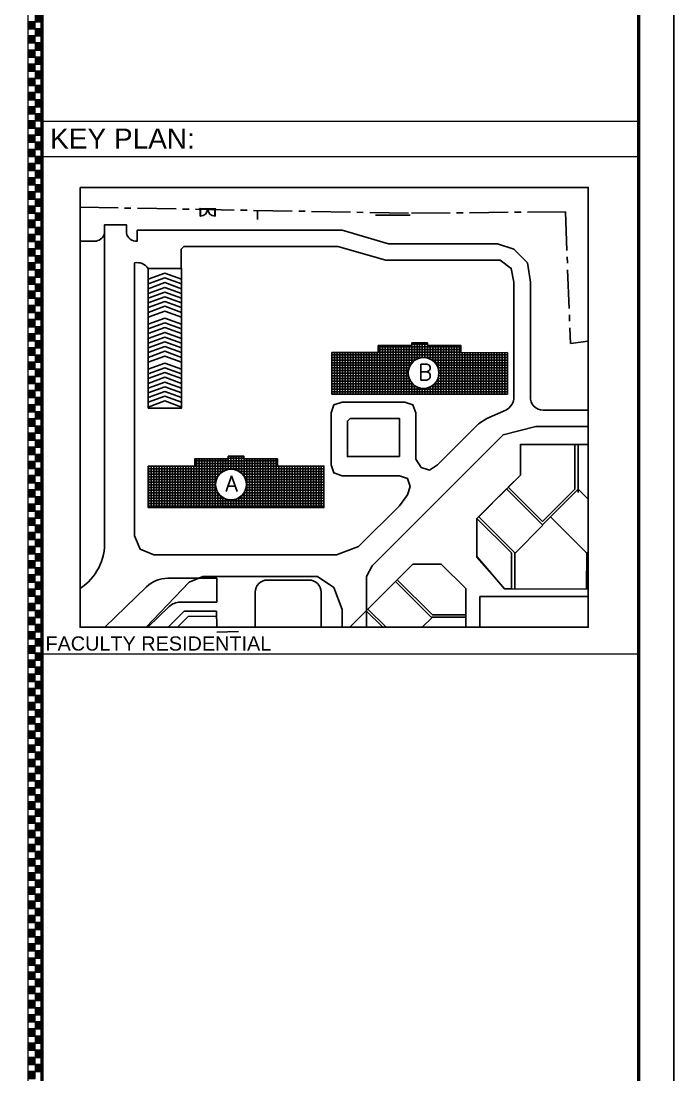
# Model space of a CAD drawing. Extents: x -200722 to 834823, y -494970 to 88783.
# Drawn here: x 305066 to 315183, y -146853 to -130512 of the extents above; entities that cross this region are included whole.
import ezdxf

# ---------------------------------------------------------------- set-up
doc = ezdxf.new("R2010")
doc.units = 0
doc.header["$LTSCALE"] = 100
doc.header["$MEASUREMENT"] = 0
doc.linetypes.add('CENTER2', pattern=[1.125, 0.75, -0.125, 0.125, -0.125])
doc.layers.get('0').update_dxf_attribs({"linetype": 'CONTINUOUS'})
doc.layers.add('9_PRINT BOUNDARY_NON PRINT', color=32, linetype='CONTINUOUS', plot=False)
doc.layers.add('9_TITLE TEXT', color=7, linetype='CONTINUOUS', lineweight=20)
doc.styles.get("Standard").update_dxf_attribs({"font": 'simplex.shx'})
doc.styles.add('TITLES', font='arial.ttf')
pattern_1 = [(90, (140930.037, -200062.037), (-41.188003, 7e-15), []), (180, (140930.037, -200062.037), (-7e-15, -41.188003), [])]

# ---------------------------------------------------------------- blocks, each defined once
blk = doc.blocks.new('TITLE CHAIN')
at = {"layer": '9_TITLE TEXT'}
h = blk.add_hatch(color=256, dxfattribs=at)
h.dxf.hatch_style = 1
h.paths.add_polyline_path([(0, -107.62), (1, -107.62), (1, -106.62), (0, -106.62)])
h = blk.add_hatch(color=256, dxfattribs=at)
h.dxf.hatch_style = 1
h.paths.add_polyline_path([(1, -106.62), (2, -106.62), (2, -105.62), (1, -105.62)])
h = blk.add_hatch(color=256, dxfattribs=at)
h.dxf.hatch_style = 1
h.paths.add_polyline_path([(1, -108.62), (2, -108.62), (2, -107.62), (1, -107.62)])
h = blk.add_hatch(color=256, dxfattribs=at)
h.dxf.hatch_style = 1
h.paths.add_polyline_path([(0, -109.62), (1, -109.62), (1, -108.62), (0, -108.62)])
h = blk.add_hatch(color=256, dxfattribs=at)
h.dxf.hatch_style = 1
h.paths.add_polyline_path([(1, -110.62), (2, -110.62), (2, -109.62), (1, -109.62)])
h = blk.add_hatch(color=256, dxfattribs=at)
h.dxf.hatch_style = 1
h.paths.add_polyline_path([(0, -111.62), (1, -111.62), (1, -110.62), (0, -110.62)])
h = blk.add_hatch(color=256, dxfattribs=at)
h.dxf.hatch_style = 1
h.paths.add_polyline_path([(0, -113.62), (1, -113.62), (1, -112.62), (0, -112.62)])
h = blk.add_hatch(color=256, dxfattribs=at)
h.dxf.hatch_style = 1
h.paths.add_polyline_path([(1, -112.62), (2, -112.62), (2, -111.62), (1, -111.62)])
h = blk.add_hatch(color=256, dxfattribs=at)
h.dxf.hatch_style = 1
h.paths.add_polyline_path([(1, -114.62), (2, -114.62), (2, -113.62), (1, -113.62)])
h = blk.add_hatch(color=256, dxfattribs=at)
h.dxf.hatch_style = 1
h.paths.add_polyline_path([(0, -115.62), (1, -115.62), (1, -114.62), (0, -114.62)])
h = blk.add_hatch(color=256, dxfattribs=at)
h.dxf.hatch_style = 1
h.paths.add_polyline_path([(1, -116.62), (2, -116.62), (2, -115.62), (1, -115.62)])
h = blk.add_hatch(color=256, dxfattribs=at)
h.dxf.hatch_style = 1
h.paths.add_polyline_path([(0, -117.62), (1, -117.62), (1, -116.62), (0, -116.62)])
h = blk.add_hatch(color=256, dxfattribs=at)
h.dxf.hatch_style = 1
h.paths.add_polyline_path([(0, -119.62), (1, -119.62), (1, -118.62), (0, -118.62)])
h = blk.add_hatch(color=256, dxfattribs=at)
h.dxf.hatch_style = 1
h.paths.add_polyline_path([(1, -118.62), (2, -118.62), (2, -117.62), (1, -117.62)])
h = blk.add_hatch(color=256, dxfattribs=at)
h.dxf.hatch_style = 1
h.paths.add_polyline_path([(1, -120.62), (2, -120.62), (2, -119.62), (1, -119.62)])
h = blk.add_hatch(color=256, dxfattribs=at)
h.dxf.hatch_style = 1
h.paths.add_polyline_path([(0, -121.62), (1, -121.62), (1, -120.62), (0, -120.62)])
h = blk.add_hatch(color=256, dxfattribs=at)
h.dxf.hatch_style = 1
h.paths.add_polyline_path([(1, -122.62), (2, -122.62), (2, -121.62), (1, -121.62)])
h = blk.add_hatch(color=256, dxfattribs=at)
h.dxf.hatch_style = 1
h.paths.add_polyline_path([(0, -123.62), (1, -123.62), (1, -122.62), (0, -122.62)])
h = blk.add_hatch(color=256, dxfattribs=at)
h.dxf.hatch_style = 1
h.paths.add_polyline_path([(0, -125.62), (1, -125.62), (1, -124.62), (0, -124.62)])
h = blk.add_hatch(color=256, dxfattribs=at)
h.dxf.hatch_style = 1
h.paths.add_polyline_path([(1, -124.62), (2, -124.62), (2, -123.62), (1, -123.62)])
h = blk.add_hatch(color=256, dxfattribs=at)
h.dxf.hatch_style = 1
h.paths.add_polyline_path([(1, -126.62), (2, -126.62), (2, -125.62), (1, -125.62)])
h = blk.add_hatch(color=256, dxfattribs=at)
h.dxf.hatch_style = 1
h.paths.add_polyline_path([(0, -127.62), (1, -127.62), (1, -126.62), (0, -126.62)])
h = blk.add_hatch(color=256, dxfattribs=at)
h.dxf.hatch_style = 1
h.paths.add_polyline_path([(1, -128.62), (2, -128.62), (2, -127.62), (1, -127.62)])
h = blk.add_hatch(color=256, dxfattribs=at)
h.dxf.hatch_style = 1
h.paths.add_polyline_path([(0, -129.62), (1, -129.62), (1, -128.62), (0, -128.62)])
h = blk.add_hatch(color=256, dxfattribs=at)
h.dxf.hatch_style = 1
h.paths.add_polyline_path([(0, -131.62), (1, -131.62), (1, -130.62), (0, -130.62)])
h = blk.add_hatch(color=256, dxfattribs=at)
h.dxf.hatch_style = 1
h.paths.add_polyline_path([(1, -130.62), (2, -130.62), (2, -129.62), (1, -129.62)])
h = blk.add_hatch(color=256, dxfattribs=at)
h.dxf.hatch_style = 1
h.paths.add_polyline_path([(1, -132.62), (2, -132.62), (2, -131.62), (1, -131.62)])
h = blk.add_hatch(color=256, dxfattribs=at)
h.dxf.hatch_style = 1
h.paths.add_polyline_path([(0, -133.62), (1, -133.62), (1, -132.62), (0, -132.62)])
h = blk.add_hatch(color=256, dxfattribs=at)
h.dxf.hatch_style = 1
h.paths.add_polyline_path([(1, -134.62), (2, -134.62), (2, -133.62), (1, -133.62)])
h = blk.add_hatch(color=256, dxfattribs=at)
h.dxf.hatch_style = 1
h.paths.add_polyline_path([(0, -135.62), (1, -135.62), (1, -134.62), (0, -134.62)])
h = blk.add_hatch(color=256, dxfattribs=at)
h.dxf.hatch_style = 1
h.paths.add_polyline_path([(0, -137.62), (1, -137.62), (1, -136.62), (0, -136.62)])
h = blk.add_hatch(color=256, dxfattribs=at)
h.dxf.hatch_style = 1
h.paths.add_polyline_path([(1, -136.62), (2, -136.62), (2, -135.62), (1, -135.62)])
h = blk.add_hatch(color=256, dxfattribs=at)
h.dxf.hatch_style = 1
h.paths.add_polyline_path([(1, -138.62), (2, -138.62), (2, -137.62), (1, -137.62)])
h = blk.add_hatch(color=256, dxfattribs=at)
h.dxf.hatch_style = 1
h.paths.add_polyline_path([(0, -139.62), (1, -139.62), (1, -138.62), (0, -138.62)])
h = blk.add_hatch(color=256, dxfattribs=at)
h.dxf.hatch_style = 1
h.paths.add_polyline_path([(1, -140.62), (2, -140.62), (2, -139.62), (1, -139.62)])
h = blk.add_hatch(color=256, dxfattribs=at)
h.dxf.hatch_style = 1
h.paths.add_polyline_path([(0, -141.62), (1, -141.62), (1, -140.62), (0, -140.62)])
h = blk.add_hatch(color=256, dxfattribs=at)
h.dxf.hatch_style = 1
h.paths.add_polyline_path([(1, -142.62), (2, -142.62), (2, -141.62), (1, -141.62)])
h = blk.add_hatch(color=256, dxfattribs=at)
h.dxf.hatch_style = 1
h.paths.add_polyline_path([(0, -143.62), (1, -143.62), (1, -142.62), (0, -142.62)])
h = blk.add_hatch(color=256, dxfattribs=at)
h.dxf.hatch_style = 1
h.paths.add_polyline_path([(1, -144.62), (2, -144.62), (2, -143.62), (1, -143.62)])
h = blk.add_hatch(color=256, dxfattribs=at)
h.dxf.hatch_style = 1
h.paths.add_polyline_path([(0, -145.62), (1, -145.62), (1, -144.62), (0, -144.62)])
h = blk.add_hatch(color=256, dxfattribs=at)
h.dxf.hatch_style = 1
h.paths.add_polyline_path([(0, -147.62), (1, -147.62), (1, -146.62), (0, -146.62)])
h = blk.add_hatch(color=256, dxfattribs=at)
h.dxf.hatch_style = 1
h.paths.add_polyline_path([(1, -146.62), (2, -146.62), (2, -145.62), (1, -145.62)])
h = blk.add_hatch(color=256, dxfattribs=at)
h.dxf.hatch_style = 1
h.paths.add_polyline_path([(1, -148.62), (2, -148.62), (2, -147.62), (1, -147.62)])
h = blk.add_hatch(color=256, dxfattribs=at)
h.dxf.hatch_style = 1
h.paths.add_polyline_path([(0, -149.62), (1, -149.62), (1, -148.62), (0, -148.62)])
h = blk.add_hatch(color=256, dxfattribs=at)
h.dxf.hatch_style = 1
h.paths.add_polyline_path([(1, -150.62), (2, -150.62), (2, -149.62), (1, -149.62)])
h = blk.add_hatch(color=256, dxfattribs=at)
h.dxf.hatch_style = 1
h.paths.add_polyline_path([(0, -151.62), (1, -151.62), (1, -150.62), (0, -150.62)])
h = blk.add_hatch(color=256, dxfattribs=at)
h.dxf.hatch_style = 1
h.paths.add_polyline_path([(0, -153.62), (1, -153.62), (1, -152.62), (0, -152.62)])
h = blk.add_hatch(color=256, dxfattribs=at)
h.dxf.hatch_style = 1
h.paths.add_polyline_path([(1, -152.62), (2, -152.62), (2, -151.62), (1, -151.62)])
h = blk.add_hatch(color=256, dxfattribs=at)
h.dxf.hatch_style = 1
h.paths.add_polyline_path([(1, -154.62), (2, -154.62), (2, -153.62), (1, -153.62)])
h = blk.add_hatch(color=256, dxfattribs=at)
h.dxf.hatch_style = 1
h.paths.add_polyline_path([(0, -155.62), (1, -155.62), (1, -154.62), (0, -154.62)])
h = blk.add_hatch(color=256, dxfattribs=at)
h.dxf.hatch_style = 1
h.paths.add_polyline_path([(1, -156.62), (2, -156.62), (2, -155.62), (1, -155.62)])
h = blk.add_hatch(color=256, dxfattribs=at)
h.dxf.hatch_style = 1
h.paths.add_polyline_path([(0, -157.62), (1, -157.62), (1, -156.62), (0, -156.62)])
h = blk.add_hatch(color=256, dxfattribs=at)
h.dxf.hatch_style = 1
h.paths.add_polyline_path([(0, -159.62), (1, -159.62), (1, -158.62), (0, -158.62)])
h = blk.add_hatch(color=256, dxfattribs=at)
h.dxf.hatch_style = 1
h.paths.add_polyline_path([(1, -158.62), (2, -158.62), (2, -157.62), (1, -157.62)])
h = blk.add_hatch(color=256, dxfattribs=at)
h.dxf.hatch_style = 1
h.paths.add_polyline_path([(1, -160.62), (2, -160.62), (2, -159.62), (1, -159.62)])
h = blk.add_hatch(color=256, dxfattribs=at)
h.dxf.hatch_style = 1
h.paths.add_polyline_path([(0, -161.62), (1, -161.62), (1, -160.62), (0, -160.62)])
h = blk.add_hatch(color=256, dxfattribs=at)
h.dxf.hatch_style = 1
h.paths.add_polyline_path([(1, -162.62), (2, -162.62), (2, -161.62), (1, -161.62)])
h = blk.add_hatch(color=256, dxfattribs=at)
h.dxf.hatch_style = 1
h.paths.add_polyline_path([(0, -163.62), (1, -163.62), (1, -162.62), (0, -162.62)])
h = blk.add_hatch(color=256, dxfattribs=at)
h.dxf.hatch_style = 1
h.paths.add_polyline_path([(0, -165.62), (1, -165.62), (1, -164.62), (0, -164.62)])
h = blk.add_hatch(color=256, dxfattribs=at)
h.dxf.hatch_style = 1
h.paths.add_polyline_path([(1, -164.62), (2, -164.62), (2, -163.62), (1, -163.62)])
h = blk.add_hatch(color=256, dxfattribs=at)
h.dxf.hatch_style = 1
h.paths.add_polyline_path([(1, -166.62), (2, -166.62), (2, -165.62), (1, -165.62)])
h = blk.add_hatch(color=256, dxfattribs=at)
h.dxf.hatch_style = 1
h.paths.add_polyline_path([(0, -167.62), (1, -167.62), (1, -166.62), (0, -166.62)])
h = blk.add_hatch(color=256, dxfattribs=at)
h.dxf.hatch_style = 1
h.paths.add_polyline_path([(1, -168.62), (2, -168.62), (2, -167.62), (1, -167.62)])
h = blk.add_hatch(color=256, dxfattribs=at)
h.dxf.hatch_style = 1
h.paths.add_polyline_path([(0, -169.62), (1, -169.62), (1, -168.62), (0, -168.62)])
h = blk.add_hatch(color=256, dxfattribs=at)
h.dxf.hatch_style = 1
h.paths.add_polyline_path([(0, -171.62), (1, -171.62), (1, -170.62), (0, -170.62)])
h = blk.add_hatch(color=256, dxfattribs=at)
h.dxf.hatch_style = 1
h.paths.add_polyline_path([(1, -170.62), (2, -170.62), (2, -169.62), (1, -169.62)])
h = blk.add_hatch(color=256, dxfattribs=at)
h.dxf.hatch_style = 1
h.paths.add_polyline_path([(1, -172.62), (2, -172.62), (2, -171.62), (1, -171.62)])
h = blk.add_hatch(color=256, dxfattribs=at)
h.dxf.hatch_style = 1
h.paths.add_polyline_path([(0, -173.62), (1, -173.62), (1, -172.62), (0, -172.62)])
h = blk.add_hatch(color=256, dxfattribs=at)
h.dxf.hatch_style = 1
h.paths.add_polyline_path([(1, -174.62), (2, -174.62), (2, -173.62), (1, -173.62)])
h = blk.add_hatch(color=256, dxfattribs=at)
h.dxf.hatch_style = 1
h.paths.add_polyline_path([(0, -175.62), (1, -175.62), (1, -174.62), (0, -174.62)])
h = blk.add_hatch(color=256, dxfattribs=at)
h.dxf.hatch_style = 1
h.paths.add_polyline_path([(0, -177.62), (1, -177.62), (1, -176.62), (0, -176.62)])
h = blk.add_hatch(color=256, dxfattribs=at)
h.dxf.hatch_style = 1
h.paths.add_polyline_path([(1, -176.62), (2, -176.62), (2, -175.62), (1, -175.62)])
h = blk.add_hatch(color=256, dxfattribs=at)
h.dxf.hatch_style = 1
h.paths.add_polyline_path([(1, -178.62), (2, -178.62), (2, -177.62), (1, -177.62)])
h = blk.add_hatch(color=256, dxfattribs=at)
h.dxf.hatch_style = 1
h.paths.add_polyline_path([(0, -179.62), (1, -179.62), (1, -178.62), (0, -178.62)])
h = blk.add_hatch(color=256, dxfattribs=at)
h.dxf.hatch_style = 1
h.paths.add_polyline_path([(1, -180.62), (2, -180.62), (2, -179.62), (1, -179.62)])
h = blk.add_hatch(color=256, dxfattribs=at)
h.dxf.hatch_style = 1
h.paths.add_polyline_path([(0, -181.62), (1, -181.62), (1, -180.62), (0, -180.62)])
h = blk.add_hatch(color=256, dxfattribs=at)
h.dxf.hatch_style = 1
h.paths.add_polyline_path([(0, -183.62), (1, -183.62), (1, -182.62), (0, -182.62)])
h = blk.add_hatch(color=256, dxfattribs=at)
h.dxf.hatch_style = 1
h.paths.add_polyline_path([(1, -182.62), (2, -182.62), (2, -181.62), (1, -181.62)])
h = blk.add_hatch(color=256, dxfattribs=at)
h.dxf.hatch_style = 1
h.paths.add_polyline_path([(1, -184.62), (2, -184.62), (2, -183.62), (1, -183.62)])
h = blk.add_hatch(color=256, dxfattribs=at)
h.dxf.hatch_style = 1
h.paths.add_polyline_path([(0, -185.62), (1, -185.62), (1, -184.62), (0, -184.62)])
h = blk.add_hatch(color=256, dxfattribs=at)
h.dxf.hatch_style = 1
h.paths.add_polyline_path([(1, -186.62), (2, -186.62), (2, -185.62), (1, -185.62)])
h = blk.add_hatch(color=256, dxfattribs=at)
h.dxf.hatch_style = 1
h.paths.add_polyline_path([(0, -187.62), (1, -187.62), (1, -186.62), (0, -186.62)])
h = blk.add_hatch(color=256, dxfattribs=at)
h.dxf.hatch_style = 1
h.paths.add_polyline_path([(0, -189.62), (1, -189.62), (1, -188.62), (0, -188.62)])
h = blk.add_hatch(color=256, dxfattribs=at)
h.dxf.hatch_style = 1
h.paths.add_polyline_path([(1, -188.62), (2, -188.62), (2, -187.62), (1, -187.62)])
h = blk.add_hatch(color=256, dxfattribs=at)
h.dxf.hatch_style = 1
h.paths.add_polyline_path([(1, -190.62), (2, -190.62), (2, -189.62), (1, -189.62)])
h = blk.add_hatch(color=256, dxfattribs=at)
h.dxf.hatch_style = 1
h.paths.add_polyline_path([(0, -191.62), (1, -191.62), (1, -190.62), (0, -190.62)])
h = blk.add_hatch(color=256, dxfattribs=at)
h.dxf.hatch_style = 1
h.paths.add_polyline_path([(1, -192.62), (2, -192.62), (2, -191.62), (1, -191.62)])
h = blk.add_hatch(color=256, dxfattribs=at)
h.dxf.hatch_style = 1
h.paths.add_polyline_path([(0, -193.62), (1, -193.62), (1, -192.62), (0, -192.62)])
h = blk.add_hatch(color=256, dxfattribs=at)
h.dxf.hatch_style = 1
h.paths.add_polyline_path([(1, -194.62), (2, -194.62), (2, -193.62), (1, -193.62)])
h = blk.add_hatch(color=256, dxfattribs=at)
h.dxf.hatch_style = 1
h.paths.add_polyline_path([(0, -195.62), (1, -195.62), (1, -194.62), (0, -194.62)])
h = blk.add_hatch(color=256, dxfattribs=at)
h.dxf.hatch_style = 1
h.paths.add_polyline_path([(1, -196.62), (2, -196.62), (2, -195.62), (1, -195.62)])
h = blk.add_hatch(color=256, dxfattribs=at)
h.dxf.hatch_style = 1
h.paths.add_polyline_path([(0, -197.62), (1, -197.62), (1, -196.62), (0, -196.62)])
h = blk.add_hatch(color=256, dxfattribs=at)
h.dxf.hatch_style = 1
h.paths.add_polyline_path([(0, -199.62), (1, -199.62), (1, -198.62), (0, -198.62)])
h = blk.add_hatch(color=256, dxfattribs=at)
h.dxf.hatch_style = 1
h.paths.add_polyline_path([(1, -198.62), (2, -198.62), (2, -197.62), (1, -197.62)])
h = blk.add_hatch(color=256, dxfattribs=at)
h.dxf.hatch_style = 1
h.paths.add_polyline_path([(1, -200.62), (2, -200.62), (2, -199.62), (1, -199.62)])
h = blk.add_hatch(color=256, dxfattribs=at)
h.dxf.hatch_style = 1
h.paths.add_polyline_path([(0, -201.62), (1, -201.62), (1, -200.62), (0, -200.62)])
h = blk.add_hatch(color=256, dxfattribs=at)
h.dxf.hatch_style = 1
h.paths.add_polyline_path([(1, -202.62), (2, -202.62), (2, -201.62), (1, -201.62)])
h = blk.add_hatch(color=256, dxfattribs=at)
h.dxf.hatch_style = 1
h.paths.add_polyline_path([(0, -203.62), (1, -203.62), (1, -202.62), (0, -202.62)])
h = blk.add_hatch(color=256, dxfattribs=at)
h.dxf.hatch_style = 1
h.paths.add_polyline_path([(0, -205.62), (1, -205.62), (1, -204.62), (0, -204.62)])
h = blk.add_hatch(color=256, dxfattribs=at)
h.dxf.hatch_style = 1
h.paths.add_polyline_path([(1, -204.62), (2, -204.62), (2, -203.62), (1, -203.62)])
h = blk.add_hatch(color=256, dxfattribs=at)
h.dxf.hatch_style = 1
h.paths.add_polyline_path([(1, -206.62), (2, -206.62), (2, -205.62), (1, -205.62)])
h = blk.add_hatch(color=256, dxfattribs=at)
h.dxf.hatch_style = 1
h.paths.add_polyline_path([(0, -207.62), (1, -207.62), (1, -206.62), (0, -206.62)])
h = blk.add_hatch(color=256, dxfattribs=at)
h.dxf.hatch_style = 1
h.paths.add_polyline_path([(1, -208.62), (2, -208.62), (2, -207.62), (1, -207.62)])
h = blk.add_hatch(color=256, dxfattribs=at)
h.dxf.hatch_style = 1
h.paths.add_polyline_path([(0, -209.62), (1, -209.62), (1, -208.62), (0, -208.62)])
h = blk.add_hatch(color=256, dxfattribs=at)
h.dxf.hatch_style = 1
h.paths.add_polyline_path([(0, -211.62), (1, -211.62), (1, -210.62), (0, -210.62)])
h = blk.add_hatch(color=256, dxfattribs=at)
h.dxf.hatch_style = 1
h.paths.add_polyline_path([(1, -210.62), (2, -210.62), (2, -209.62), (1, -209.62)])
h = blk.add_hatch(color=256, dxfattribs=at)
h.dxf.hatch_style = 1
h.paths.add_polyline_path([(1, -212.62), (2, -212.62), (2, -211.62), (1, -211.62)])
h = blk.add_hatch(color=256, dxfattribs=at)
h.dxf.hatch_style = 1
h.paths.add_polyline_path([(0, -213.62), (1, -213.62), (1, -212.62), (0, -212.62)])
h = blk.add_hatch(color=256, dxfattribs=at)
h.dxf.hatch_style = 1
h.paths.add_polyline_path([(1, -214.62), (2, -214.62), (2, -213.62), (1, -213.62)])
h = blk.add_hatch(color=256, dxfattribs=at)
h.dxf.hatch_style = 1
h.paths.add_polyline_path([(0, -215.62), (1, -215.62), (1, -214.62), (0, -214.62)])
h = blk.add_hatch(color=256, dxfattribs=at)
h.dxf.hatch_style = 1
h.paths.add_polyline_path([(0, -217.62), (1, -217.62), (1, -216.62), (0, -216.62)])
h = blk.add_hatch(color=256, dxfattribs=at)
h.dxf.hatch_style = 1
h.paths.add_polyline_path([(1, -216.62), (2, -216.62), (2, -215.62), (1, -215.62)])
h = blk.add_hatch(color=256, dxfattribs=at)
h.dxf.hatch_style = 1
h.paths.add_polyline_path([(1, -218.62), (2, -218.62), (2, -217.62), (1, -217.62)])
h = blk.add_hatch(color=256, dxfattribs=at)
h.dxf.hatch_style = 1
h.paths.add_polyline_path([(0, -219.62), (1, -219.62), (1, -218.62), (0, -218.62)])
h = blk.add_hatch(color=256, dxfattribs=at)
h.dxf.hatch_style = 1
h.paths.add_polyline_path([(1, -220.62), (2, -220.62), (2, -219.62), (1, -219.62)])
h = blk.add_hatch(color=256, dxfattribs=at)
h.dxf.hatch_style = 1
h.paths.add_polyline_path([(0, -221.62), (1, -221.62), (1, -220.62), (0, -220.62)])
h = blk.add_hatch(color=256, dxfattribs=at)
h.dxf.hatch_style = 1
h.paths.add_polyline_path([(0, -223.62), (1, -223.62), (1, -222.62), (0, -222.62)])
h = blk.add_hatch(color=256, dxfattribs=at)
h.dxf.hatch_style = 1
h.paths.add_polyline_path([(1, -222.62), (2, -222.62), (2, -221.62), (1, -221.62)])
h = blk.add_hatch(color=256, dxfattribs=at)
h.dxf.hatch_style = 1
h.paths.add_polyline_path([(1, -224.62), (2, -224.62), (2, -223.62), (1, -223.62)])
h = blk.add_hatch(color=256, dxfattribs=at)
h.dxf.hatch_style = 1
h.paths.add_polyline_path([(0, -225.62), (1, -225.62), (1, -224.62), (0, -224.62)])
h = blk.add_hatch(color=256, dxfattribs=at)
h.dxf.hatch_style = 1
h.paths.add_polyline_path([(1, -226.62), (2, -226.62), (2, -225.62), (1, -225.62)])
h = blk.add_hatch(color=256, dxfattribs=at)
h.dxf.hatch_style = 1
h.paths.add_polyline_path([(0, -227.62), (1, -227.62), (1, -226.62), (0, -226.62)])
h = blk.add_hatch(color=256, dxfattribs=at)
h.dxf.hatch_style = 1
h.paths.add_polyline_path([(0, -229.62), (1, -229.62), (1, -228.62), (0, -228.62)])
h = blk.add_hatch(color=256, dxfattribs=at)
h.dxf.hatch_style = 1
h.paths.add_polyline_path([(1, -228.62), (2, -228.62), (2, -227.62), (1, -227.62)])
h = blk.add_hatch(color=256, dxfattribs=at)
h.dxf.hatch_style = 1
h.paths.add_polyline_path([(1, -230.62), (2, -230.62), (2, -229.62), (1, -229.62)])
h = blk.add_hatch(color=256, dxfattribs=at)
h.dxf.hatch_style = 1
h.paths.add_polyline_path([(0, -231.62), (1, -231.62), (1, -230.62), (0, -230.62)])
h = blk.add_hatch(color=256, dxfattribs=at)
h.dxf.hatch_style = 1
h.paths.add_polyline_path([(1, -232.62), (2, -232.62), (2, -231.62), (1, -231.62)])
h = blk.add_hatch(color=256, dxfattribs=at)
h.dxf.hatch_style = 1
h.paths.add_polyline_path([(0, -233.62), (1, -233.62), (1, -232.62), (0, -232.62)])
h = blk.add_hatch(color=256, dxfattribs=at)
h.dxf.hatch_style = 1
h.paths.add_polyline_path([(0, -235.62), (1, -235.62), (1, -234.62), (0, -234.62)])
h = blk.add_hatch(color=256, dxfattribs=at)
h.dxf.hatch_style = 1
h.paths.add_polyline_path([(1, -234.62), (2, -234.62), (2, -233.62), (1, -233.62)])
h = blk.add_hatch(color=256, dxfattribs=at)
h.dxf.hatch_style = 1
h.paths.add_polyline_path([(1, -236.62), (2, -236.62), (2, -235.62), (1, -235.62)])
h = blk.add_hatch(color=256, dxfattribs=at)
h.dxf.hatch_style = 1
h.paths.add_polyline_path([(0, -237.62), (1, -237.62), (1, -236.62), (0, -236.62)])
h = blk.add_hatch(color=256, dxfattribs=at)
h.dxf.hatch_style = 1
h.paths.add_polyline_path([(1, -238.62), (2, -238.62), (2, -237.62), (1, -237.62)])
h = blk.add_hatch(color=256, dxfattribs=at)
h.dxf.hatch_style = 1
h.paths.add_polyline_path([(0, -239.62), (1, -239.62), (1, -238.62), (0, -238.62)])
h = blk.add_hatch(color=256, dxfattribs=at)
h.dxf.hatch_style = 1
h.paths.add_polyline_path([(0, -241.62), (1, -241.62), (1, -240.62), (0, -240.62)])
h = blk.add_hatch(color=256, dxfattribs=at)
h.dxf.hatch_style = 1
h.paths.add_polyline_path([(1, -240.62), (2, -240.62), (2, -239.62), (1, -239.62)])
h = blk.add_hatch(color=256, dxfattribs=at)
h.dxf.hatch_style = 1
h.paths.add_polyline_path([(1, -242.62), (2, -242.62), (2, -241.62), (1, -241.62)])
h = blk.add_hatch(color=256, dxfattribs=at)
h.dxf.hatch_style = 1
h.paths.add_polyline_path([(0, -243.62), (1, -243.62), (1, -242.62), (0, -242.62)])
h = blk.add_hatch(color=256, dxfattribs=at)
h.dxf.hatch_style = 1
h.paths.add_polyline_path([(1, -244.62), (2, -244.62), (2, -243.62), (1, -243.62)])
h = blk.add_hatch(color=256, dxfattribs=at)
h.dxf.hatch_style = 1
h.paths.add_polyline_path([(0, -245.62), (1, -245.62), (1, -244.62), (0, -244.62)])
h = blk.add_hatch(color=256, dxfattribs=at)
h.dxf.hatch_style = 1
h.paths.add_polyline_path([(1, -246.62), (2, -246.62), (2, -245.62), (1, -245.62)])
h = blk.add_hatch(color=256, dxfattribs=at)
h.dxf.hatch_style = 1
h.paths.add_polyline_path([(0, -247.62), (1, -247.62), (1, -246.62), (0, -246.62)])
h = blk.add_hatch(color=256, dxfattribs=at)
h.dxf.hatch_style = 1
h.paths.add_polyline_path([(1, -248.62), (2, -248.62), (2, -247.62), (1, -247.62)])
h = blk.add_hatch(color=256, dxfattribs=at)
h.dxf.hatch_style = 1
h.paths.add_polyline_path([(0, -249.62), (1, -249.62), (1, -248.62), (0, -248.62)])
h = blk.add_hatch(color=256, dxfattribs=at)
h.dxf.hatch_style = 1
h.paths.add_polyline_path([(0, -251.62), (1, -251.62), (1, -250.62), (0, -250.62)])
h = blk.add_hatch(color=256, dxfattribs=at)
h.dxf.hatch_style = 1
h.paths.add_polyline_path([(1, -250.62), (2, -250.62), (2, -249.62), (1, -249.62)])
h = blk.add_hatch(color=256, dxfattribs=at)
h.dxf.hatch_style = 1
h.paths.add_polyline_path([(1, -252.62), (2, -252.62), (2, -251.62), (1, -251.62)])
h = blk.add_hatch(color=256, dxfattribs=at)
h.dxf.hatch_style = 1
h.paths.add_polyline_path([(0, -253.62), (1, -253.62), (1, -252.62), (0, -252.62)])
h = blk.add_hatch(color=256, dxfattribs=at)
h.dxf.hatch_style = 1
h.paths.add_polyline_path([(1, -254.62), (2, -254.62), (2, -253.62), (1, -253.62)])
h = blk.add_hatch(color=256, dxfattribs=at)
h.dxf.hatch_style = 1
h.paths.add_polyline_path([(0, -255.62), (1, -255.62), (1, -254.62), (0, -254.62)])
for p, q in [((0, -584), (0, 0)), ((2, -584), (2, 0))]:
    blk.add_line(p, q, dxfattribs=at)
for points in [[(0, -107.62), (1, -107.62), (1, -106.62), (0, -106.62)], [(1, -106.62), (2, -106.62), (2, -105.62), (1, -105.62)], [(1, -108.62), (2, -108.62), (2, -107.62), (1, -107.62)], [(0, -109.62), (1, -109.62), (1, -108.62), (0, -108.62)], [(1, -110.62), (2, -110.62), (2, -109.62), (1, -109.62)], [(0, -111.62), (1, -111.62), (1, -110.62), (0, -110.62)], [(0, -113.62), (1, -113.62), (1, -112.62), (0, -112.62)], [(1, -112.62), (2, -112.62), (2, -111.62), (1, -111.62)], [(1, -114.62), (2, -114.62), (2, -113.62), (1, -113.62)], [(0, -115.62), (1, -115.62), (1, -114.62), (0, -114.62)], [(1, -116.62), (2, -116.62), (2, -115.62), (1, -115.62)], [(0, -117.62), (1, -117.62), (1, -116.62), (0, -116.62)], [(0, -119.62), (1, -119.62), (1, -118.62), (0, -118.62)], [(1, -118.62), (2, -118.62), (2, -117.62), (1, -117.62)], [(1, -120.62), (2, -120.62), (2, -119.62), (1, -119.62)], [(0, -121.62), (1, -121.62), (1, -120.62), (0, -120.62)], [(1, -122.62), (2, -122.62), (2, -121.62), (1, -121.62)], [(0, -123.62), (1, -123.62), (1, -122.62), (0, -122.62)], [(0, -125.62), (1, -125.62), (1, -124.62), (0, -124.62)], [(1, -124.62), (2, -124.62), (2, -123.62), (1, -123.62)], [(1, -126.62), (2, -126.62), (2, -125.62), (1, -125.62)], [(0, -127.62), (1, -127.62), (1, -126.62), (0, -126.62)], [(1, -128.62), (2, -128.62), (2, -127.62), (1, -127.62)], [(0, -129.62), (1, -129.62), (1, -128.62), (0, -128.62)], [(0, -131.62), (1, -131.62), (1, -130.62), (0, -130.62)], [(1, -130.62), (2, -130.62), (2, -129.62), (1, -129.62)], [(1, -132.62), (2, -132.62), (2, -131.62), (1, -131.62)], [(0, -133.62), (1, -133.62), (1, -132.62), (0, -132.62)], [(1, -134.62), (2, -134.62), (2, -133.62), (1, -133.62)], [(0, -135.62), (1, -135.62), (1, -134.62), (0, -134.62)], [(0, -137.62), (1, -137.62), (1, -136.62), (0, -136.62)], [(1, -136.62), (2, -136.62), (2, -135.62), (1, -135.62)], [(1, -138.62), (2, -138.62), (2, -137.62), (1, -137.62)], [(0, -139.62), (1, -139.62), (1, -138.62), (0, -138.62)], [(1, -140.62), (2, -140.62), (2, -139.62), (1, -139.62)], [(0, -141.62), (1, -141.62), (1, -140.62), (0, -140.62)], [(1, -142.62), (2, -142.62), (2, -141.62), (1, -141.62)], [(0, -143.62), (1, -143.62), (1, -142.62), (0, -142.62)], [(1, -144.62), (2, -144.62), (2, -143.62), (1, -143.62)], [(0, -145.62), (1, -145.62), (1, -144.62), (0, -144.62)], [(0, -147.62), (1, -147.62), (1, -146.62), (0, -146.62)], [(1, -146.62), (2, -146.62), (2, -145.62), (1, -145.62)], [(1, -148.62), (2, -148.62), (2, -147.62), (1, -147.62)], [(0, -149.62), (1, -149.62), (1, -148.62), (0, -148.62)], [(1, -150.62), (2, -150.62), (2, -149.62), (1, -149.62)], [(0, -151.62), (1, -151.62), (1, -150.62), (0, -150.62)], [(0, -153.62), (1, -153.62), (1, -152.62), (0, -152.62)], [(1, -152.62), (2, -152.62), (2, -151.62), (1, -151.62)], [(1, -154.62), (2, -154.62), (2, -153.62), (1, -153.62)], [(0, -155.62), (1, -155.62), (1, -154.62), (0, -154.62)], [(1, -156.62), (2, -156.62), (2, -155.62), (1, -155.62)], [(0, -157.62), (1, -157.62), (1, -156.62), (0, -156.62)], [(0, -159.62), (1, -159.62), (1, -158.62), (0, -158.62)], [(1, -158.62), (2, -158.62), (2, -157.62), (1, -157.62)], [(1, -160.62), (2, -160.62), (2, -159.62), (1, -159.62)], [(0, -161.62), (1, -161.62), (1, -160.62), (0, -160.62)], [(1, -162.62), (2, -162.62), (2, -161.62), (1, -161.62)], [(0, -163.62), (1, -163.62), (1, -162.62), (0, -162.62)], [(0, -165.62), (1, -165.62), (1, -164.62), (0, -164.62)], [(1, -164.62), (2, -164.62), (2, -163.62), (1, -163.62)], [(1, -166.62), (2, -166.62), (2, -165.62), (1, -165.62)], [(0, -167.62), (1, -167.62), (1, -166.62), (0, -166.62)], [(1, -168.62), (2, -168.62), (2, -167.62), (1, -167.62)], [(0, -169.62), (1, -169.62), (1, -168.62), (0, -168.62)], [(0, -171.62), (1, -171.62), (1, -170.62), (0, -170.62)], [(1, -170.62), (2, -170.62), (2, -169.62), (1, -169.62)], [(1, -172.62), (2, -172.62), (2, -171.62), (1, -171.62)], [(0, -173.62), (1, -173.62), (1, -172.62), (0, -172.62)], [(1, -174.62), (2, -174.62), (2, -173.62), (1, -173.62)], [(0, -175.62), (1, -175.62), (1, -174.62), (0, -174.62)], [(0, -177.62), (1, -177.62), (1, -176.62), (0, -176.62)], [(1, -176.62), (2, -176.62), (2, -175.62), (1, -175.62)], [(1, -178.62), (2, -178.62), (2, -177.62), (1, -177.62)], [(0, -179.62), (1, -179.62), (1, -178.62), (0, -178.62)], [(1, -180.62), (2, -180.62), (2, -179.62), (1, -179.62)], [(0, -181.62), (1, -181.62), (1, -180.62), (0, -180.62)], [(0, -183.62), (1, -183.62), (1, -182.62), (0, -182.62)], [(1, -182.62), (2, -182.62), (2, -181.62), (1, -181.62)], [(1, -184.62), (2, -184.62), (2, -183.62), (1, -183.62)], [(0, -185.62), (1, -185.62), (1, -184.62), (0, -184.62)], [(1, -186.62), (2, -186.62), (2, -185.62), (1, -185.62)], [(0, -187.62), (1, -187.62), (1, -186.62), (0, -186.62)], [(0, -189.62), (1, -189.62), (1, -188.62), (0, -188.62)], [(1, -188.62), (2, -188.62), (2, -187.62), (1, -187.62)], [(1, -190.62), (2, -190.62), (2, -189.62), (1, -189.62)], [(0, -191.62), (1, -191.62), (1, -190.62), (0, -190.62)], [(1, -192.62), (2, -192.62), (2, -191.62), (1, -191.62)], [(0, -193.62), (1, -193.62), (1, -192.62), (0, -192.62)], [(1, -194.62), (2, -194.62), (2, -193.62), (1, -193.62)], [(0, -195.62), (1, -195.62), (1, -194.62), (0, -194.62)], [(1, -196.62), (2, -196.62), (2, -195.62), (1, -195.62)], [(0, -197.62), (1, -197.62), (1, -196.62), (0, -196.62)], [(0, -199.62), (1, -199.62), (1, -198.62), (0, -198.62)], [(1, -198.62), (2, -198.62), (2, -197.62), (1, -197.62)], [(1, -200.62), (2, -200.62), (2, -199.62), (1, -199.62)], [(0, -201.62), (1, -201.62), (1, -200.62), (0, -200.62)], [(1, -202.62), (2, -202.62), (2, -201.62), (1, -201.62)], [(0, -203.62), (1, -203.62), (1, -202.62), (0, -202.62)], [(0, -205.62), (1, -205.62), (1, -204.62), (0, -204.62)], [(1, -204.62), (2, -204.62), (2, -203.62), (1, -203.62)], [(1, -206.62), (2, -206.62), (2, -205.62), (1, -205.62)], [(0, -207.62), (1, -207.62), (1, -206.62), (0, -206.62)], [(1, -208.62), (2, -208.62), (2, -207.62), (1, -207.62)], [(0, -209.62), (1, -209.62), (1, -208.62), (0, -208.62)], [(0, -211.62), (1, -211.62), (1, -210.62), (0, -210.62)], [(1, -210.62), (2, -210.62), (2, -209.62), (1, -209.62)], [(1, -212.62), (2, -212.62), (2, -211.62), (1, -211.62)], [(0, -213.62), (1, -213.62), (1, -212.62), (0, -212.62)], [(1, -214.62), (2, -214.62), (2, -213.62), (1, -213.62)], [(0, -215.62), (1, -215.62), (1, -214.62), (0, -214.62)], [(0, -217.62), (1, -217.62), (1, -216.62), (0, -216.62)], [(1, -216.62), (2, -216.62), (2, -215.62), (1, -215.62)], [(1, -218.62), (2, -218.62), (2, -217.62), (1, -217.62)], [(0, -219.62), (1, -219.62), (1, -218.62), (0, -218.62)], [(1, -220.62), (2, -220.62), (2, -219.62), (1, -219.62)], [(0, -221.62), (1, -221.62), (1, -220.62), (0, -220.62)], [(0, -223.62), (1, -223.62), (1, -222.62), (0, -222.62)], [(1, -222.62), (2, -222.62), (2, -221.62), (1, -221.62)], [(1, -224.62), (2, -224.62), (2, -223.62), (1, -223.62)], [(0, -225.62), (1, -225.62), (1, -224.62), (0, -224.62)], [(1, -226.62), (2, -226.62), (2, -225.62), (1, -225.62)], [(0, -227.62), (1, -227.62), (1, -226.62), (0, -226.62)], [(0, -229.62), (1, -229.62), (1, -228.62), (0, -228.62)], [(1, -228.62), (2, -228.62), (2, -227.62), (1, -227.62)], [(1, -230.62), (2, -230.62), (2, -229.62), (1, -229.62)], [(0, -231.62), (1, -231.62), (1, -230.62), (0, -230.62)], [(1, -232.62), (2, -232.62), (2, -231.62), (1, -231.62)], [(0, -233.62), (1, -233.62), (1, -232.62), (0, -232.62)], [(0, -235.62), (1, -235.62), (1, -234.62), (0, -234.62)], [(1, -234.62), (2, -234.62), (2, -233.62), (1, -233.62)], [(1, -236.62), (2, -236.62), (2, -235.62), (1, -235.62)], [(0, -237.62), (1, -237.62), (1, -236.62), (0, -236.62)], [(1, -238.62), (2, -238.62), (2, -237.62), (1, -237.62)], [(0, -239.62), (1, -239.62), (1, -238.62), (0, -238.62)], [(0, -241.62), (1, -241.62), (1, -240.62), (0, -240.62)], [(1, -240.62), (2, -240.62), (2, -239.62), (1, -239.62)], [(1, -242.62), (2, -242.62), (2, -241.62), (1, -241.62)], [(0, -243.62), (1, -243.62), (1, -242.62), (0, -242.62)], [(1, -244.62), (2, -244.62), (2, -243.62), (1, -243.62)], [(0, -245.62), (1, -245.62), (1, -244.62), (0, -244.62)], [(1, -246.62), (2, -246.62), (2, -245.62), (1, -245.62)], [(0, -247.62), (1, -247.62), (1, -246.62), (0, -246.62)], [(1, -248.62), (2, -248.62), (2, -247.62), (1, -247.62)], [(0, -249.62), (1, -249.62), (1, -248.62), (0, -248.62)], [(0, -251.62), (1, -251.62), (1, -250.62), (0, -250.62)], [(1, -250.62), (2, -250.62), (2, -249.62), (1, -249.62)], [(1, -252.62), (2, -252.62), (2, -251.62), (1, -251.62)], [(0, -253.62), (1, -253.62), (1, -252.62), (0, -252.62)], [(1, -254.62), (2, -254.62), (2, -253.62), (1, -253.62)], [(0, -255.62), (1, -255.62), (1, -254.62), (0, -254.62)]]:
    blk.add_lwpolyline(points, close=True, dxfattribs=at)

msp = doc.modelspace()

# ---------------------------------------------------------------- hatches: boundary and pattern name
h = msp.add_hatch()
h.set_pattern_fill('ANSI37', color=8, scale=12.972599, angle=45)
h.set_pattern_definition(pattern_1)
edge = h.paths.add_edge_path()
edge.add_arc((311303.1, -135968.5), 238.5, 0, 360)
h.paths.add_polyline_path([(309879.4, -135653.5), (309879.4, -136296.9), (312602.8, -136296.9), (312602.8, -135653.5), (311881.5, -135653.8), (311881.5, -135543), (311370.3, -135543), (311370.3, -135538), (311363, -135538), (311363, -135501.7), (311119.2, -135501.7), (311119.2, -135538), (311112, -135538), (311112, -135543), (310600.8, -135543), (310600.8, -135653.5)])
h = msp.add_hatch()
h.set_pattern_fill('ANSI37', color=8, scale=12.972599, angle=45)
h.set_pattern_definition(pattern_1)
edge = h.paths.add_edge_path()
edge.add_arc((308319.5, -137698.5), 238.5, 0, 360)
h.paths.add_polyline_path([(307036.5, -137411.6), (307036.5, -138054.9), (309759.9, -138054.9), (309759.9, -137411.6), (309038.6, -137411.9), (309038.6, -137301.1), (308527.3, -137301.1), (308527.3, -137296), (308520.1, -137296), (308520.1, -137259.8), (308276.3, -137259.8), (308276.3, -137296), (308269.1, -137296), (308269, -137301.1), (307757.9, -137301.1), (307757.9, -137411.6)])

# ---------------------------------------------------------------- linework, layer by layer
at = {"color": 18, "linetype": 'CENTER2', "ltscale": 8, "true_color": 0x000000}
for p, q in [((305968.7, -133398.2), (311114.7, -133491.2)), ((311114.7, -133491.2), (313501.6, -133468.7)), ((313501.6, -133468.7), (313579.7, -135511.2)), ((313579.7, -135511.2), (313855.2, -135473.5))]:
    msp.add_line(p, q, dxfattribs=at)
at = {"color": 18, "true_color": 0x000000}
for p, q in [((307842.1, -133422.4), (307831.5, -133422.3)), ((307834.6, -133431.8), (307834.7, -133420.2)), ((307838.3, -133431.8), (307834.6, -133431.8)), ((307834.7, -133420.2), (307838.4, -133420.3)), ((307835.4, -133420.8), (307835.3, -133431.2)), ((307835.6, -133431.5), (307838, -133431.5)), ((307838.1, -133420.6), (307835.7, -133420.6)), ((307838.3, -133431.8), (307838.3, -133431.8)), ((307838.3, -133431.8), (307842, -133431.8)), ((307838.4, -133420.3), (307838.4, -133420.3)), ((307842.1, -133420.3), (307838.4, -133420.3)), ((307841.1, -133431.5), (307838.6, -133431.5)), ((307838.7, -133420.6), (307841.1, -133420.6)), ((307841.4, -133420.9), (307841.3, -133431.2)), ((307842.7, -133428.5), (307841.9, -133535)), ((307842, -133431.8), (307842.1, -133420.3)), ((307842.1, -133420.3), (308073, -133422)), ((307842.1, -133422.4), (308073, -133424.1)), ((307846.2, -133428.5), (307842.7, -133428.5)), ((307846.9, -133424.9), (307844.9, -133424.9)), ((307844.9, -133427.2), (307846.9, -133427.2)), ((307845.4, -133535.1), (307846.2, -133428.5)), ((307950, -133425.1), (307853.8, -133424.4)), ((307950, -133428.6), (307853.8, -133427.9)), ((307965, -133425.2), (308061.2, -133425.9)), ((307965, -133428.7), (308061.1, -133429.4)), ((308068, -133536.7), (308068.8, -133430.1)), ((308068.1, -133426.6), (308070.1, -133426.6)), ((308070, -133428.9), (308068.1, -133428.9)), ((308068.8, -133430.1), (308072.2, -133430.2)), ((308072.2, -133430.2), (308071.4, -133536.7)), ((308072.9, -133433.5), (308073, -133422)), ((308076.6, -133433.6), (308072.9, -133433.5)), ((308073, -133422), (308080.4, -133422)), ((308073, -133424.1), (308083.6, -133424.1)), ((308073.6, -133422.6), (308073.6, -133432.9)), ((308073.8, -133433.2), (308076.3, -133433.2)), ((308076.4, -133422.3), (308073.9, -133422.3)), ((308076.6, -133433.5), (308076.6, -133433.6)), ((308076.6, -133433.6), (308080.3, -133433.6)), ((308076.7, -133422), (308076.7, -133422.1)), ((308076.9, -133422.3), (308079.4, -133422.4)), ((308079.3, -133433.2), (308076.9, -133433.2)), ((308079.7, -133422.6), (308079.6, -133433)), ((308080.3, -133433.6), (308080.4, -133422)), ((308727.8, -133448), (308727.7, -133587.1)), ((306359, -133669.5, 30.5), (306359, -138646.2)), ((307841.9, -133535), (307845.4, -133535.1)), ((308071.4, -133536.7), (308068, -133536.7)), ((311095.8, -133519.2), (310555.8, -133518.9)), ((313274.8, -138193.3), (313144.5, -138323.4)), ((307339.5, -139151.6), (308100.2, -139152)), ((308100.2, -139152), (308100, -139523.9)), ((309526.6, -139179.8), (308882.5, -139179.5)), ((306362.7, -139912.2), (307008.4, -139285.7)), ((308692.1, -139912.2), (308692.4, -139369.4)), ((309716.3, -139912.2), (309716.5, -139370)), ((308100, -139523.9), (307528.2, -139523.6)), ((312176.7, -139432.5), (312176.4, -139912.2)), ((313855.2, -139433.4), (312176.7, -139432.5)), ((307031.2, -139912.2), (307362.6, -139590.6)), ((307345, -139912.2), (307594.2, -139663.3)), ((307594.2, -139663.3), (308092.1, -139661.1)), ((308092.1, -139661.1), (308097.4, -139912.2)), ((307489.1, -139912.2), (307657.3, -139744.2)), ((307657.3, -139744.2), (308093.8, -139741.5)), ((308099, -139987.5), (308436.1, -139977))]:
    msp.add_line(p, q, dxfattribs=at)
at = {"color": 8}
for p, q in [((312804.9, -137551), (312805.2, -137071.4)), ((313855.2, -137076.7), (312805.2, -137076.2)), ((313699.5, -137823.6), (313699.9, -137073.3)), ((312804.9, -137551), (312129, -138226.2)), ((312128.7, -138829), (312129, -138226.2)), ((312556.8, -139318.2), (312128.7, -138829)), ((312719.9, -138747.7), (312719.6, -139318.3)), ((313830.7, -138749.7), (313830.4, -139318.9)), ((311137.8, -138931.9), (310869.6, -139199.8)), ((311137.8, -138931.9), (311576, -138932.1)), ((311955.8, -139312.4), (311576, -138932.1)), ((311955.8, -139312.4), (311955.5, -139912.2)), ((313855.2, -139318.9), (312556.8, -139318.2)), ((310444.9, -139624), (310162.5, -139912.2)), ((311425.4, -139756.2), (311955.6, -139756.5))]:
    msp.add_line(p, q, dxfattribs=at)
at = {"color": 18, "ltscale": 2, "true_color": 0x000000}
for p, q in [((312805.2, -137076.2), (312804.9, -137551)), ((313646, -137076.6), (312805.2, -137076.2)), ((313645.6, -137772.2), (313646, -137076.6)), ((312804.9, -137551), (312615.2, -137740.5)), ((312615.2, -137740.5), (313145.7, -138271.6)), ((312158.5, -138196.7), (312588.7, -137767)), ((312588.7, -137767), (313151.7, -138330.6)), ((313145.7, -138271.6), (313645.6, -137772.2)), ((313269.4, -138198.8), (313699.5, -137769.1)), ((313699.5, -137769.1), (313855.2, -137924.9)), ((312128.7, -138814.9), (312129, -138226.2)), ((312129, -138226.2), (312130.9, -138224.3)), ((312130.9, -138224.3), (312664.8, -138758.7)), ((312721.5, -138760.3), (312158.5, -138196.7)), ((313832.4, -138762.4), (313269.4, -138198.8)), ((313151.7, -138330.6), (312721.5, -138760.3)), ((313855.2, -138739.5), (313832.4, -138762.4)), ((312556.8, -139318.2), (312128.7, -138814.9)), ((312664.8, -138758.7), (312664.5, -139318.2)), ((311137.8, -138931.9), (310895.5, -139173.8)), ((311576, -138932.1), (311137.8, -138931.9)), ((311955.8, -139312.4), (311576, -138932.1)), ((310439.4, -139629.5), (310869.6, -139199.8)), ((310869.6, -139199.8), (311432.6, -139763.4)), ((310895.5, -139173.8), (311440.6, -139719.5)), ((311955.6, -139719.8), (311955.8, -139312.4)), ((312664.5, -139318.2), (312556.8, -139318.2)), ((310413.8, -139655.7), (310162.5, -139912.2)), ((310670.1, -139912.2), (310413.8, -139655.7)), ((310721.9, -139912.2), (310439.4, -139629.5)), ((311440.6, -139719.5), (311955.6, -139719.8)), ((311432.6, -139763.4), (311283.6, -139912.2))]:
    msp.add_line(p, q, dxfattribs=at)
at = {"color": 18, "true_color": 0x000000}
for points in [[(223222.7, -183032.7), (314632.7, -183032.7), (314632.7, -118792.7), (223222.7, -118792.7)], [(305978.8, -133091.2), (313855.2, -133091.2), (313855.2, -139912.2), (305978.8, -139912.2)]]:
    msp.add_lwpolyline(points, close=True, dxfattribs=at)
at = {"color": 18, "ltscale": 2, "true_color": 0x000000, "elevation": 30.5}
for points in [[(313855.2, -136545.9), (313157.9, -136545.9, -0.4368645), (312957.8, -136334.4), (312957.8, -134557.8), (312915.5, -134261.7), (312704, -134050.2), (312450.2, -133965.6), (310758.2, -133965.6), (310039.1, -133754.1), (306866.6, -133754.1), (306866.6, -133923.3, -0.3942949), (306697.4, -133796.4), (306697.4, -133669.5), (306359, -133669.5), (306359, -133796.4, -0.3016965), (306232.1, -133923.3), (305978.8, -133923.3)], [(311392.7, -137476.5), (311265.8, -137434.2), (311181.2, -137307.3), (311181.2, -136588.2), (311138.9, -136461.3), (311012, -136419), (310039.1, -136419), (309912.2, -136461.3), (309869.9, -136588.2), (309869.9, -137391.9), (309912.2, -137518.8), (310039.1, -137561.1), (310927.4, -137561.1), (311054.3, -137603.4), (311096.6, -137730.3), (311054.3, -137857.2), (310927.4, -138026.4), (310292.9, -138660.9), (309954.5, -138787.8), (307120.4, -138787.8), (306908.9, -138703.2), (306824.3, -138491.7), (306824.3, -134261.7, -0.3027756), (307035.8, -134346.3), (307547.8, -134346.3), (307547.8, -134050.2), (307585.7, -134007.9), (309975.7, -134007.9), (310715.9, -134219.4), (312492.5, -134219.4), (312661.7, -134346.3), (312704, -134557.8), (312704, -136334.4, -0.2847818), (312577.1, -136545.9), (312281, -136672.8), (312154.1, -136757.4), (311519.6, -137391.9), (311392.7, -137476.5)]]:
    msp.add_lwpolyline(points, format="xyb", dxfattribs=at)
at = {"color": 18, "true_color": 0x000000}
for points, elevation in [([(307035.8, -134346.3), (307552.6, -134346.3), (307552.6, -136512.5), (307035.8, -136512.5)], 30.5), ([(309879.4, -135653.5), (309879.4, -136296.9), (312602.8, -136296.9), (312602.8, -135653.5), (311881.5, -135653.8), (311881.5, -135543), (311370.3, -135543), (311370.3, -135538), (311363, -135538), (311363, -135501.7), (311119.2, -135501.7), (311119.2, -135538), (311112, -135538), (311112, -135543), (310600.8, -135543), (310600.8, -135653.5)], -160.5), ([(307036.5, -137411.6), (307036.5, -138054.9), (309759.9, -138054.9), (309759.9, -137411.6), (309038.6, -137411.9), (309038.6, -137301.1), (308527.3, -137301.1), (308527.3, -137296), (308520.1, -137296), (308520.1, -137259.8), (308276.3, -137259.8), (308276.3, -137296), (308269.1, -137296), (308269, -137301.1), (307757.9, -137301.1), (307757.9, -137411.6)], -160.5)]:
    msp.add_lwpolyline(points, close=True, dxfattribs=dict(at, elevation=elevation))
at = {"color": 18, "ltscale": 2, "true_color": 0x000000, "elevation": 30.5}
for points in [[(307036.4, -134514.5), (307294.2, -134420.6), (307552.2, -134514.5)], [(307036.4, -134588), (307294.2, -134494.1), (307552.2, -134588)], [(307036.4, -134661.4), (307294.2, -134567.6), (307552.2, -134661.4)], [(307036.4, -134734.9), (307294.2, -134641), (307552.2, -134734.9)], [(307036.4, -134808.4), (307294.2, -134714.5), (307552.2, -134808.4)], [(307036.4, -134881.9), (307294.2, -134788), (307552.2, -134881.9)], [(307036.4, -134955.3), (307294.2, -134861.5), (307552.2, -134955.3)], [(307036.4, -135028.8), (307294.2, -134934.9), (307552.2, -135028.8)], [(307036.4, -135102.3), (307294.2, -135008.4), (307552.2, -135102.3)], [(307036.4, -135211.8), (307294.2, -135117.9), (307552.2, -135211.8)], [(307036.4, -135285.3), (307294.2, -135191.4), (307552.2, -135285.3)], [(307036.4, -135358.7), (307294.2, -135264.9), (307552.2, -135358.7)], [(307036.4, -135432.2), (307294.2, -135338.3), (307552.2, -135432.2)], [(307036.4, -135505.7), (307294.2, -135411.8), (307552.2, -135505.7)], [(307036.4, -135579.2), (307294.2, -135485.3), (307552.2, -135579.2)], [(307036.4, -135652.6), (307294.2, -135558.8), (307552.2, -135652.6)], [(307036.4, -135726.1), (307294.2, -135632.2), (307552.2, -135726.1)], [(307036.4, -135799.6), (307294.2, -135705.7), (307552.2, -135799.6)], [(307036.4, -135909.1), (307294.2, -135815.2), (307552.2, -135909.1)], [(307036.4, -135982.6), (307294.2, -135888.7), (307552.2, -135982.6)], [(307036.4, -136056), (307294.2, -135962.2), (307552.2, -136056)], [(307036.4, -136129.5), (307294.2, -136035.6), (307552.2, -136129.5)], [(307036.4, -136203), (307294.2, -136109.1), (307552.2, -136203)], [(307036.4, -136276.5), (307294.2, -136182.6), (307552.2, -136276.5)], [(307036.4, -136349.9), (307294.2, -136256.1), (307552.2, -136349.9)], [(307036.4, -136423.4), (307294.2, -136329.6), (307552.2, -136423.4)], [(307036.4, -136496.9), (307294.2, -136403), (307552.2, -136496.9)], [(310927.4, -137265), (310123.7, -137265), (310123.7, -136715.1), (310166, -136672.8), (310927.4, -136672.8), (310927.4, -137265)], [(310419.8, -139912.2), (310419.8, -139126.2), (310504.4, -138957), (312534.8, -136926.6), (313042.4, -136799.7), (313855.2, -136799.7)], [(307002.3, -139912.2), (307670.3, -139210.8), (307881.8, -139126.2), (309658.4, -139126.2), (309912.2, -139295.4), (310039.1, -139633.8), (310039.1, -139912.2)]]:
    msp.add_lwpolyline(points, dxfattribs=at)
at = {"color": 7}
for centre in [(311303.1, -135968.5), (308319.5, -137698.5)]:
    msp.add_circle(centre, 238.5, dxfattribs=at)
at = {"color": 18, "true_color": 0x000000}
for centre, radius, start, end in [((307835.6, -133431.2), 0.277, 179.57806, 269.57806), ((307835.7, -133420.8), 0.277, 89.57806, 179.57806), ((307838, -133431.7), 0.277, 359.57806, 89.57806), ((307838.1, -133420.3), 0.277, 269.57806, 359.57806), ((307838.6, -133431.8), 0.277, 89.57806, 179.57806), ((307838.7, -133420.3), 0.277, 179.57806, 269.57806), ((307841.1, -133420.9), 0.277, 359.57806, 89.57806), ((307841.1, -133431.2), 0.277, 269.57806, 359.57806), ((307845, -133423), 112, 268.43577, 357.1367), ((308070, -133424.7), 112, 182.01942, 270.72035), ((308073.9, -133422.6), 0.277, 89.57806, 179.57806), ((308073.8, -133432.9), 0.277, 179.57806, 269.57806), ((308076.3, -133433.5), 0.277, 359.57806, 89.57806), ((308076.4, -133422.1), 0.277, 269.57806, 359.57806), ((308076.9, -133433.5), 0.277, 89.57806, 179.57806), ((308076.9, -133422.1), 0.277, 179.57806, 269.57806), ((308079.3, -133433), 0.277, 269.57806, 359.57806), ((308079.4, -133422.6), 0.277, 359.57806, 89.57806), ((305518.4, -138606), 841.6, 303.16715, 2.74016), ((307339.2, -139626.7), 475.1, 89.96936, 134.13263), ((308882.4, -139369.5), 190, 89.96936, 179.96936), ((309526.5, -139369.9), 190, 359.96936, 89.96936), ((307528, -139761.1), 237.5, 89.96936, 134.13263)]:
    msp.add_arc(centre, radius, start, end, dxfattribs=at)
at = {"layer": '9_PRINT BOUNDARY_NON PRINT', "color": 18, "true_color": 0x000000}
msp.add_lwpolyline([(222672.7, -183582.7), (315182.7, -183582.7), (315182.7, -118242.7), (222672.7, -118242.7)], close=True, dxfattribs=at)
at = {"layer": '9_TITLE TEXT', "color": 18, "true_color": 0x000000}
msp.add_line((305172.7, -182331.4), (305172.7, -118792.7), dxfattribs=at)
at = {"layer": '9_TITLE TEXT', "color": 18, "lineweight": 50, "true_color": 0x000000}
msp.add_lwpolyline([(314632.7, -183032.7), (305392.7, -183032.7), (305392.7, -118792.7), (314632.7, -118792.6)], close=True, dxfattribs=at)
at = {"layer": '9_TITLE TEXT', "color": 18, "true_color": 0x000000}
for points in [[(314632.7, -118792.7), (314632.7, -183032.7)], [(305392.7, -132062.8), (314632.7, -132062.8)], [(305399.4, -140321.4), (305399.4, -132062.8)], [(305392.7, -132612.8), (314632.7, -132612.8)], [(305392.7, -140321.4), (314632.7, -140321.4)]]:
    msp.add_lwpolyline(points, dxfattribs=at)

# ---------------------------------------------------------------- block references
at = {"color": 18, "true_color": 0x000000, "xscale": 110, "yscale": 110, "zscale": 110}
msp.add_blockref('TITLE CHAIN', (305172.7, -118792.7), dxfattribs=at)

# ---------------------------------------------------------------- texts
at = {"color": 7, "lineweight": -3}
for s, p in [('B', (311215.8, -136078.8)), ('A', (308232.2, -137808.8))]:
    msp.add_text(s, height=247.5, dxfattribs=at).set_placement(p)
at = {"layer": '9_TITLE TEXT', "color": 18, "lineweight": 25, "true_color": 0x000000, "insert": (305515.6, -132177.9), "char_height": 310.62, "width": 2906.532, "attachment_point": 1, "style": 'TITLES'}
msp.add_mtext('KEY PLAN:', dxfattribs=at)
at = {"layer": '9_TITLE TEXT', "color": 18, "true_color": 0x000000, "insert": (305442.8, -140053.5), "char_height": 220, "width": 13947.881, "attachment_point": 1, "style": 'TITLES'}
msp.add_mtext('FACULTY RESIDENTIAL', dxfattribs=at)

doc.saveas('drawing.dxf')
